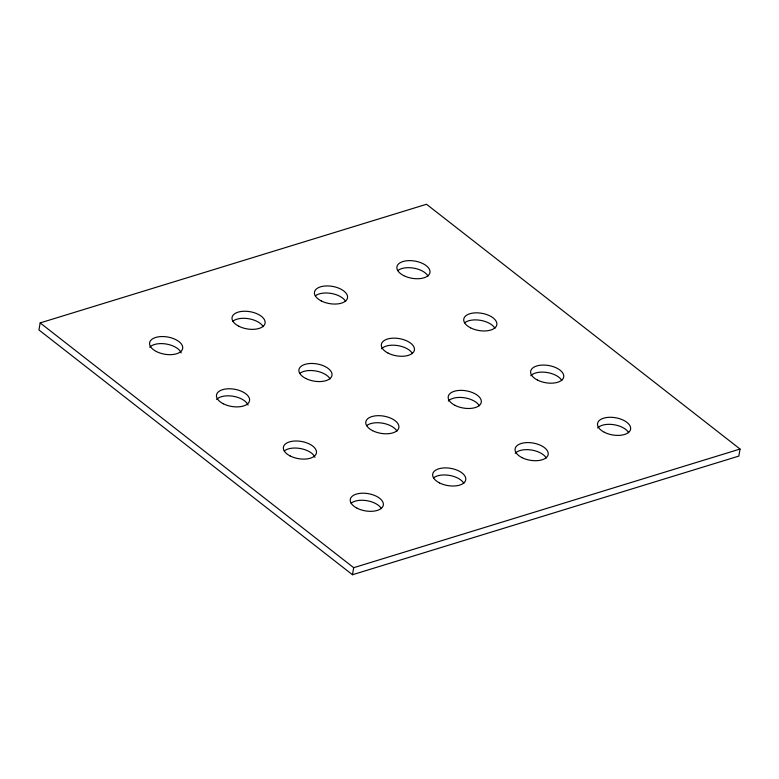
<?xml version="1.0" encoding="UTF-8"?>
<svg xmlns="http://www.w3.org/2000/svg" width="779" height="779" viewBox="0 0 779 779"><rect width="100%" height="100%" fill="white"/><g stroke="black" fill="none" stroke-linecap="round" stroke-linejoin="round"><path stroke-width="1.17" d="M40.167 322.905L38.95 329.955L352.468 574.736L738.833 456.095L740.05 449.045L426.532 204.264L40.167 322.905L353.685 567.687L740.05 449.045M352.468 574.736L353.685 567.687M597.659 427.963A16.768 8.735 9.8 0 1 613.745 424.682A16.768 8.735 9.8 0 1 628.672 432.715M530.772 375.741A16.768 8.735 9.8 0 1 546.858 372.469A16.768 8.735 9.8 0 1 561.795 380.493M464.625 322.818A16.768 8.735 9.8 0 1 480.799 320.383A16.768 8.735 9.8 0 1 494.908 328.28M397.748 270.605A16.768 8.735 9.8 0 1 413.922 268.171A16.768 8.735 9.8 0 1 428.022 276.058M515.231 453.271A16.768 8.735 9.8 0 1 531.317 449.999A16.768 8.735 9.8 0 1 546.254 458.023M448.344 401.049A16.768 8.735 9.8 0 1 464.43 397.777A16.768 8.735 9.8 0 1 479.367 405.81M381.467 348.826A16.768 8.735 9.8 0 1 397.553 345.555A16.768 8.735 9.8 0 1 412.481 353.588M315.32 295.913A16.768 8.735 9.8 0 1 331.494 293.479A16.768 8.735 9.8 0 1 345.603 301.366M433.543 477.878A16.768 8.735 9.8 0 1 449.717 475.443A16.768 8.735 9.8 0 1 463.826 483.331M366.666 425.655A16.768 8.735 9.8 0 1 382.84 423.221A16.768 8.735 9.8 0 1 396.939 431.118M299.779 373.443A16.768 8.735 9.8 0 1 315.953 371.008A16.768 8.735 9.8 0 1 330.062 378.896M232.892 321.221A16.768 8.735 9.8 0 1 249.066 318.786A16.768 8.735 9.8 0 1 263.175 326.674M351.125 503.185A16.768 8.735 9.8 0 1 367.298 500.751A16.768 8.735 9.8 0 1 381.398 508.648M284.238 450.963A16.768 8.735 9.8 0 1 301.239 448.694A16.768 8.735 9.8 0 1 314.94 457.331M216.611 399.452A16.768 8.735 9.8 0 1 233.525 396.316A16.768 8.735 9.8 0 1 248.053 405.109M149.734 347.23A16.768 8.735 9.8 0 1 166.648 344.094A16.768 8.735 9.8 0 1 181.166 352.897M604.338 432.267A16.768 8.735 9.8 0 0 630.571 429.317A16.768 8.735 9.8 0 0 607.308 417.437A16.768 8.735 9.8 0 0 604.338 432.267M537.452 380.055A16.768 8.735 9.8 0 0 563.684 377.094A16.768 8.735 9.8 0 0 540.431 365.215A16.768 8.735 9.8 0 0 537.452 380.055M470.565 327.832A16.768 8.735 9.8 0 0 496.798 324.872A16.768 8.735 9.8 0 0 473.544 312.992A16.768 8.735 9.8 0 0 470.565 327.832M403.688 275.61A16.768 8.735 9.8 0 0 429.92 272.66A16.768 8.735 9.8 0 0 406.657 260.78A16.768 8.735 9.8 0 0 403.688 275.61M521.911 457.585A16.768 8.735 9.8 0 0 548.143 454.624A16.768 8.735 9.8 0 0 524.88 442.745A16.768 8.735 9.8 0 0 521.911 457.585M455.024 405.362A16.768 8.735 9.8 0 0 481.256 402.402A16.768 8.735 9.8 0 0 458.003 390.522A16.768 8.735 9.8 0 0 455.024 405.362M388.146 353.14A16.768 8.735 9.8 0 0 414.379 350.18A16.768 8.735 9.8 0 0 391.116 338.31A16.768 8.735 9.8 0 0 388.146 353.14M321.26 300.928A16.768 8.735 9.8 0 0 347.492 297.968A16.768 8.735 9.8 0 0 324.239 286.088A16.768 8.735 9.8 0 0 321.26 300.928M439.483 482.892A16.768 8.735 9.8 0 0 465.715 479.932A16.768 8.735 9.8 0 0 442.462 468.052A16.768 8.735 9.8 0 0 439.483 482.892M372.605 430.67A16.768 8.735 9.8 0 0 398.838 427.71A16.768 8.735 9.8 0 0 375.575 415.83A16.768 8.735 9.8 0 0 372.605 430.67M305.719 378.448A16.768 8.735 9.8 0 0 331.951 375.497A16.768 8.735 9.8 0 0 308.698 363.618A16.768 8.735 9.8 0 0 305.719 378.448M238.832 326.235A16.768 8.735 9.8 0 0 265.064 323.275A16.768 8.735 9.8 0 0 241.811 311.396A16.768 8.735 9.8 0 0 238.832 326.235M357.064 508.2A16.768 8.735 9.8 0 0 383.297 505.24A16.768 8.735 9.8 0 0 360.034 493.36A16.768 8.735 9.8 0 0 357.064 508.2M290.178 455.978A16.768 8.735 9.8 0 0 316.41 453.018A16.768 8.735 9.8 0 0 293.157 441.148A16.768 8.735 9.8 0 0 290.178 455.978M223.291 403.765A16.768 8.735 9.8 0 0 249.523 400.805A16.768 8.735 9.8 0 0 226.27 388.925A16.768 8.735 9.8 0 0 223.291 403.765M156.413 351.543A16.768 8.735 9.8 0 0 182.646 348.583A16.768 8.735 9.8 0 0 159.383 336.703A16.768 8.735 9.8 0 0 156.413 351.543"/></g></svg>
